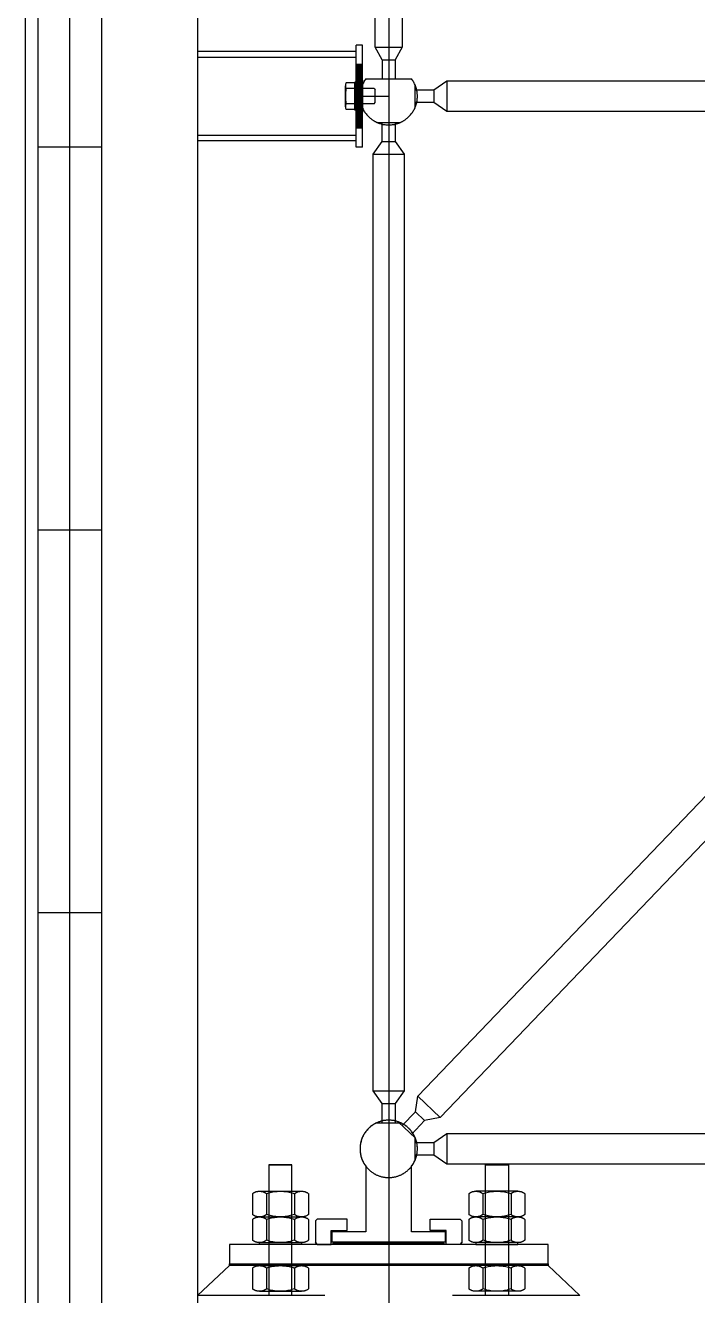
# Model space of a CAD drawing. Header units: centimetres. Extents: x 26200 to 152500, y -600 to 9300.
# Drawn here: x 129820 to 129925.5, y 5900.4 to 6099.5 of the extents above; entities that cross this region are included whole.
import ezdxf

# ---------------------------------------------------------------- set-up
doc = ezdxf.new("R2010")
doc.units = ezdxf.units.CM
doc.layers.add('ROTAS-MIMARI-KESIT', color=8, linetype='Continuous')
pattern_1 = [(225, (2.9273155, 10.320001), (0.0008838835, -0.0008838835), [])]

msp = doc.modelspace()

# ---------------------------------------------------------------- hatches: boundary and pattern name
at = {"layer": 'ROTAS-MIMARI-KESIT'}
h = msp.add_hatch(dxfattribs=at)
h.set_pattern_fill('ANSI31', color=256, scale=0.1)
h.set_pattern_definition(pattern_1)
h.paths.add_polyline_path([(129872.94, 6089.61), (129871.94, 6089.61), (129871.94, 6088.41), (129872.94, 6088.41)])
h.paths.add_polyline_path([(129872.94, 6093.41), (129871.94, 6093.41), (129871.94, 6089.61), (129872.94, 6089.61)])
h.paths.add_polyline_path([(129872.94, 6088.41), (129871.94, 6088.41), (129871.94, 6087.21), (129872.94, 6087.21)])
h.paths.add_polyline_path([(129872.94, 6087.21), (129871.94, 6087.21), (129871.94, 6083.41), (129872.94, 6083.41)])
h = msp.add_hatch(dxfattribs=at)
h.set_pattern_fill('ANSI31', color=256, scale=0.1)
h.set_pattern_definition(pattern_1)
h.paths.add_polyline_path([(129872.94, 6089.61), (129871.94, 6089.61), (129871.94, 6088.41), (129872.94, 6088.41)])
h.paths.add_polyline_path([(129872.94, 6089.71), (129871.94, 6089.71), (129871.94, 6089.61), (129872.94, 6089.61)])
h.paths.add_polyline_path([(129872.94, 6088.41), (129871.94, 6088.41), (129871.94, 6087.21), (129872.94, 6087.21)])
h.paths.add_polyline_path([(129872.94, 6087.21), (129871.94, 6087.21), (129871.94, 6087.11), (129872.94, 6087.11)])

# ---------------------------------------------------------------- linework, layer by layer
for p, q in [((129877.07, 6815.33), (129877.07, 5246.86)), ((129822.04, 5840.41), (129822.04, 6200.41)), ((129847.04, 6128.51), (129847.04, 5825.41)), ((129872.94, 6096.41), (129871.94, 6096.41)), ((129871.94, 6080.41), (129871.94, 6096.41)), ((129872.94, 6080.41), (129872.94, 6096.41)), ((129871.94, 6095.41), (129847.04, 6095.41)), ((129847.04, 6094.53), (129871.94, 6094.53)), ((129871.74, 6090.51), (129870.34, 6090.51)), ((129871.94, 6090.61), (129871.74, 6090.61)), ((129871.74, 6086.21), (129871.74, 6090.61)), ((129871.74, 6086.31), (129871.74, 6090.51)), ((129871.94, 6090.61), (129871.94, 6086.21)), ((129872.94, 6090.91), (129872.94, 6085.91)), ((129872.94, 6086.23), (129872.94, 6090.59)), ((129870.24, 6086.76), (129870.24, 6090.06)), ((129870.24, 6089.61), (129870.24, 6090.06)), ((129874.74, 6089.61), (129870.34, 6089.61)), ((129872.94, 6089.71), (129871.94, 6089.71)), ((129872.94, 6086.55), (129872.94, 6090.26)), ((129874.74, 6089.61), (129874.94, 6089.41)), ((129874.94, 6087.41), (129874.94, 6089.41)), ((129874.74, 6087.21), (129870.24, 6087.21)), ((129872.94, 6087.11), (129871.94, 6087.11)), ((129872.94, 6088.41), (129877.04, 6088.41)), ((129874.74, 6087.21), (129874.94, 6087.41)), ((129871.74, 6086.31), (129870.34, 6086.31)), ((129871.94, 6086.21), (129871.74, 6086.21)), ((129847.04, 6082.29), (129871.94, 6082.29)), ((129871.94, 6081.41), (129847.04, 6081.41)), ((129872.94, 6080.41), (129871.94, 6080.41))]:
    msp.add_line(p, q, dxfattribs=at)
at = {"layer": 'ROTAS-MIMARI-KESIT', "ltscale": 100}
for p, q in [((129820.04, 5840.41), (129820.04, 6200.41)), ((129832.04, 6080.41), (129822.04, 6080.41)), ((129832.04, 6020.41), (129822.04, 6020.41)), ((129832.04, 5960.41), (129822.04, 5960.41))]:
    msp.add_line(p, q, dxfattribs=at)
at = {"layer": 'ROTAS-MIMARI-KESIT', "ltscale": 0.005}
msp.add_line((129827.04, 5840.41), (129827.04, 6200.41), dxfattribs=at)
at = {"layer": 'ROTAS-MIMARI-KESIT'}
for points in [[(129832.04, 5840.41), (129832.04, 6200.41)], [(129874.92, 6096.11), (129874.92, 6112.11)], [(129879.16, 6112.11), (129879.16, 6096.11)], [(129876.04, 6094.11), (129874.92, 6096.11)], [(129874.92, 6096.11), (129879.16, 6096.11)], [(129879.16, 6096.11), (129878.04, 6094.11)], [(129876.04, 6094.11), (129876.04, 6091.11)], [(129876.04, 6094.11), (129878.04, 6094.11)], [(129878.04, 6094.11), (129878.04, 6091.11)], [(129873.44, 6091.11), (129873.36, 6090.99), (129873.27, 6090.86), (129873.19, 6090.74), (129873.12, 6090.6), (129873.04, 6090.47), (129872.97, 6090.33), (129872.91, 6090.19), (129872.85, 6090.05), (129872.8, 6089.9), (129872.77, 6089.82), (129872.75, 6089.75), (129872.72, 6089.67), (129872.7, 6089.6), (129872.68, 6089.52), (129872.66, 6089.44), (129872.65, 6089.36), (129872.63, 6089.29), (129872.61, 6089.21), (129872.6, 6089.13), (129872.59, 6089.05), (129872.58, 6088.97), (129872.57, 6088.89), (129872.56, 6088.81), (129872.55, 6088.73), (129872.55, 6088.65), (129872.55, 6088.57), (129872.54, 6088.49), (129872.54, 6088.41), (129872.54, 6088.33), (129872.55, 6088.26), (129872.55, 6088.18), (129872.55, 6088.1), (129872.56, 6088.02), (129872.57, 6087.94), (129872.58, 6087.86), (129872.59, 6087.78), (129872.6, 6087.7), (129872.63, 6087.55), (129872.66, 6087.4), (129872.7, 6087.25), (129872.74, 6087.1), (129872.79, 6086.95), (129872.84, 6086.81), (129872.89, 6086.67), (129872.95, 6086.53), (129873.02, 6086.4), (129873.09, 6086.26), (129873.16, 6086.13), (129873.24, 6086.01), (129873.32, 6085.88), (129873.41, 6085.75), (129873.5, 6085.63), (129873.6, 6085.51), (129873.71, 6085.39), (129873.81, 6085.28), (129873.87, 6085.22), (129873.92, 6085.17), (129873.98, 6085.11), (129874.04, 6085.06), (129874.1, 6085.01), (129874.16, 6084.95), (129874.22, 6084.9), (129874.28, 6084.85), (129874.35, 6084.81), (129874.41, 6084.76), (129874.48, 6084.71), (129874.54, 6084.67), (129874.61, 6084.62), (129874.68, 6084.58), (129874.75, 6084.54), (129874.81, 6084.5), (129874.88, 6084.46), (129874.95, 6084.42), (129875.03, 6084.39), (129875.1, 6084.35), (129875.17, 6084.32), (129875.24, 6084.29), (129875.32, 6084.25), (129875.39, 6084.22), (129875.46, 6084.2), (129875.54, 6084.17), (129875.61, 6084.14), (129875.69, 6084.12), (129875.84, 6084.07), (129875.99, 6084.03), (129876.14, 6084), (129876.29, 6083.97), (129876.44, 6083.95), (129876.59, 6083.93), (129876.75, 6083.92), (129876.89, 6083.91), (129877.04, 6083.91), (129877.19, 6083.91), (129877.34, 6083.92), (129877.49, 6083.93), (129877.64, 6083.95), (129877.79, 6083.97), (129877.95, 6084), (129878.1, 6084.03), (129878.25, 6084.07), (129878.4, 6084.12), (129878.47, 6084.14), (129878.55, 6084.17), (129878.62, 6084.2), (129878.7, 6084.22), (129878.77, 6084.25), (129878.84, 6084.29), (129878.92, 6084.32), (129878.99, 6084.35), (129879.06, 6084.39), (129879.13, 6084.42), (129879.2, 6084.46), (129879.27, 6084.5), (129879.34, 6084.54), (129879.41, 6084.58), (129879.48, 6084.62), (129879.54, 6084.67), (129879.61, 6084.71), (129879.67, 6084.76), (129879.74, 6084.81), (129879.8, 6084.85), (129879.86, 6084.9), (129879.93, 6084.95), (129879.99, 6085.01), (129880.05, 6085.06), (129880.1, 6085.11), (129880.16, 6085.17), (129880.22, 6085.22), (129880.27, 6085.28), (129880.38, 6085.39), (129880.48, 6085.51), (129880.58, 6085.63), (129880.68, 6085.75), (129880.76, 6085.88), (129880.85, 6086.01), (129880.93, 6086.13), (129881, 6086.26), (129881.07, 6086.4), (129881.13, 6086.53), (129881.19, 6086.67), (129881.25, 6086.81), (129881.3, 6086.95), (129881.35, 6087.1), (129881.39, 6087.25), (129881.43, 6087.4), (129881.46, 6087.55), (129881.49, 6087.7), (129881.5, 6087.78), (129881.51, 6087.86), (129881.52, 6087.94), (129881.53, 6088.02), (129881.53, 6088.1), (129881.54, 6088.18), (129881.54, 6088.26), (129881.54, 6088.33), (129881.54, 6088.41), (129881.54, 6088.49), (129881.54, 6088.57), (129881.54, 6088.65), (129881.53, 6088.73), (129881.53, 6088.81), (129881.52, 6088.89), (129881.51, 6088.97), (129881.5, 6089.05), (129881.49, 6089.13), (129881.47, 6089.21), (129881.46, 6089.29), (129881.44, 6089.36), (129881.42, 6089.44), (129881.4, 6089.52), (129881.38, 6089.6), (129881.36, 6089.67), (129881.34, 6089.75), (129881.32, 6089.82), (129881.29, 6089.9), (129881.24, 6090.05), (129881.18, 6090.19), (129881.11, 6090.33), (129881.04, 6090.47), (129880.97, 6090.6), (129880.89, 6090.74), (129880.81, 6090.86), (129880.73, 6090.99), (129880.64, 6091.11)], [(129873.44, 6091.11), (129880.64, 6091.11)], [(129881.14, 6089.41), (129884.14, 6089.41), (129886.14, 6090.82), (130026.28, 6090.82), (130028.28, 6089.41), (130031.28, 6089.41)], [(129886.14, 6090.82), (129886.14, 6085.99)], [(129881.14, 6090.26), (129881.14, 6086.55)], [(129884.14, 6089.41), (129884.14, 6087.41)], [(130031.28, 6087.41), (130028.28, 6087.41), (130026.28, 6085.99), (129886.14, 6085.99), (129884.14, 6087.41), (129881.14, 6087.41)], [(129876.04, 5927.51), (129876.04, 5930.51), (129874.63, 5932.51), (129874.63, 6079.31), (129876.04, 6081.31), (129876.04, 6084.31)], [(129875.19, 6084.31), (129878.9, 6084.31)], [(129878.04, 6084.31), (129878.04, 6081.31), (129879.46, 6079.31), (129879.46, 5932.51), (129878.04, 5930.51), (129878.04, 5927.51)], [(129876.04, 6081.31), (129878.04, 6081.31)], [(129874.63, 6079.31), (129879.46, 6079.31)], [(129874.63, 5932.51), (129879.46, 5932.51)], [(129881.6, 5931.65), (129885.09, 5928.3)], [(129876.04, 5930.51), (129878.04, 5930.51)], [(129881.24, 5929.22), (129882.68, 5927.84)], [(129880.64, 5920.71), (129880.74, 5920.84), (129880.82, 5920.97), (129880.91, 5921.1), (129880.98, 5921.24), (129881.06, 5921.37), (129881.13, 5921.52), (129881.19, 5921.66), (129881.25, 5921.8), (129881.3, 5921.95), (129881.35, 5922.1), (129881.39, 5922.25), (129881.43, 5922.4), (129881.46, 5922.56), (129881.49, 5922.71), (129881.51, 5922.87), (129881.53, 5923.02), (129881.54, 5923.18), (129881.54, 5923.34), (129881.54, 5923.49), (129881.54, 5923.65), (129881.53, 5923.81), (129881.51, 5923.96), (129881.49, 5924.12), (129881.46, 5924.27), (129881.43, 5924.43), (129881.39, 5924.58), (129881.34, 5924.73), (129881.3, 5924.88), (129881.24, 5925.03), (129881.18, 5925.17), (129881.12, 5925.32), (129881.05, 5925.46), (129880.98, 5925.59), (129880.9, 5925.73), (129880.81, 5925.86), (129880.73, 5925.99), (129880.63, 5926.12), (129880.54, 5926.24), (129880.44, 5926.36), (129880.33, 5926.48), (129880.22, 5926.59), (129880.11, 5926.7), (129879.99, 5926.81), (129879.87, 5926.91), (129879.75, 5927), (129879.62, 5927.1), (129879.49, 5927.18), (129879.36, 5927.27), (129879.22, 5927.35), (129879.08, 5927.42), (129878.94, 5927.49), (129878.8, 5927.55), (129878.65, 5927.61), (129878.51, 5927.66), (129878.36, 5927.71), (129878.21, 5927.76), (129878.05, 5927.79), (129877.9, 5927.83), (129877.75, 5927.85), (129877.59, 5927.88), (129877.44, 5927.89), (129877.28, 5927.9), (129877.12, 5927.91), (129876.96, 5927.91), (129876.81, 5927.9), (129876.65, 5927.89), (129876.5, 5927.88), (129876.34, 5927.85), (129876.19, 5927.83), (129876.03, 5927.79), (129875.88, 5927.76), (129875.73, 5927.71), (129875.58, 5927.66), (129875.43, 5927.61), (129875.29, 5927.55), (129875.14, 5927.49), (129875, 5927.42), (129874.86, 5927.35), (129874.73, 5927.27), (129874.59, 5927.18), (129874.46, 5927.1), (129874.34, 5927), (129874.21, 5926.91), (129874.09, 5926.81), (129873.98, 5926.7), (129873.86, 5926.59), (129873.75, 5926.48), (129873.65, 5926.36), (129873.55, 5926.24), (129873.45, 5926.12), (129873.36, 5925.99), (129873.27, 5925.86), (129873.19, 5925.73), (129873.11, 5925.59), (129873.04, 5925.46), (129872.97, 5925.32), (129872.9, 5925.17), (129872.84, 5925.03), (129872.79, 5924.88), (129872.74, 5924.73), (129872.7, 5924.58), (129872.66, 5924.43), (129872.63, 5924.27), (129872.6, 5924.12), (129872.58, 5923.96), (129872.56, 5923.81), (129872.55, 5923.65), (129872.54, 5923.49), (129872.54, 5923.34), (129872.55, 5923.18), (129872.56, 5923.02), (129872.58, 5922.87), (129872.6, 5922.71), (129872.62, 5922.56), (129872.66, 5922.4), (129872.69, 5922.25), (129872.74, 5922.1), (129872.79, 5921.95), (129872.84, 5921.8), (129872.9, 5921.66), (129872.96, 5921.52), (129873.03, 5921.37), (129873.1, 5921.24), (129873.18, 5921.1), (129873.26, 5920.97), (129873.35, 5920.84), (129873.44, 5920.71)], [(129875.19, 5927.51), (129878.9, 5927.51)], [(129878.54, 5927.65), (129881.22, 5925.08)], [(129881.14, 5924.41), (129884.14, 5924.41), (129886.14, 5925.82), (130184.61, 5925.82), (130186.61, 5924.41), (130189.61, 5924.41)], [(129881.14, 5925.26), (129881.14, 5921.55)], [(129886.14, 5925.82), (129886.14, 5920.99)], [(129884.14, 5924.41), (129884.14, 5922.41)], [(130189.61, 5922.41), (130186.61, 5922.41), (130184.61, 5920.99), (129886.14, 5920.99), (129884.14, 5922.41), (129881.14, 5922.41)], [(129861.84, 5920.91), (129858.24, 5920.91)], [(129858.24, 5920.91), (129858.24, 5900.41)], [(129858.24, 5920.91), (129861.84, 5920.91)], [(129861.84, 5900.41), (129861.84, 5920.91)], [(129873.44, 5920.71), (129873.44, 5910.41)], [(129880.64, 5910.41), (129880.64, 5920.71)], [(129892.24, 5900.41), (129892.24, 5920.91)], [(129892.24, 5920.91), (129895.84, 5920.91)], [(129895.84, 5920.91), (129892.24, 5920.91)], [(129895.84, 5920.91), (129895.84, 5900.41)], [(129855.69, 5916.39), (129855.74, 5916.43), (129855.79, 5916.47), (129855.84, 5916.5), (129855.89, 5916.53), (129855.94, 5916.56), (129855.99, 5916.59), (129856.05, 5916.61), (129856.1, 5916.64), (129856.16, 5916.66), (129856.21, 5916.68), (129856.27, 5916.7), (129856.33, 5916.72), (129856.39, 5916.73), (129856.45, 5916.74), (129856.51, 5916.75), (129856.56, 5916.76), (129856.62, 5916.77), (129856.68, 5916.77), (129856.74, 5916.77), (129856.8, 5916.77), (129856.86, 5916.77), (129856.92, 5916.77), (129856.98, 5916.76), (129857.04, 5916.75), (129857.1, 5916.74), (129857.16, 5916.73), (129857.22, 5916.72), (129857.28, 5916.7), (129857.33, 5916.68), (129857.39, 5916.66), (129857.45, 5916.64), (129857.5, 5916.61), (129857.55, 5916.59), (129857.61, 5916.56), (129857.66, 5916.53), (129857.71, 5916.5), (129857.76, 5916.47), (129857.81, 5916.43), (129857.86, 5916.39)], [(129855.69, 5916.39), (129855.69, 5913.12)], [(129856.77, 5916.77), (129863.38, 5916.77)], [(129857.86, 5916.38), (129858.06, 5916.45), (129858.26, 5916.51), (129858.47, 5916.57), (129858.68, 5916.62), (129858.89, 5916.66), (129859.1, 5916.7), (129859.31, 5916.73), (129859.53, 5916.75), (129859.74, 5916.76), (129859.96, 5916.77), (129860.17, 5916.77), (129860.39, 5916.76), (129860.6, 5916.75), (129860.81, 5916.73), (129861.03, 5916.7), (129861.24, 5916.66), (129861.45, 5916.62), (129861.66, 5916.57), (129861.87, 5916.51), (129862.07, 5916.45), (129862.27, 5916.38)], [(129857.86, 5916.36), (129857.86, 5913.14)], [(129862.27, 5916.39), (129862.32, 5916.43), (129862.37, 5916.46), (129862.42, 5916.49), (129862.47, 5916.53), (129862.53, 5916.56), (129862.58, 5916.59), (129862.64, 5916.61), (129862.69, 5916.64), (129862.75, 5916.66), (129862.81, 5916.68), (129862.87, 5916.7), (129862.92, 5916.71), (129862.98, 5916.73), (129863.04, 5916.74), (129863.1, 5916.75), (129863.16, 5916.76), (129863.22, 5916.77), (129863.29, 5916.77), (129863.35, 5916.77), (129863.41, 5916.77), (129863.47, 5916.77), (129863.53, 5916.77), (129863.59, 5916.76), (129863.65, 5916.75), (129863.71, 5916.74), (129863.77, 5916.73), (129863.83, 5916.71), (129863.89, 5916.7), (129863.95, 5916.68), (129864, 5916.66), (129864.06, 5916.64), (129864.12, 5916.61), (129864.17, 5916.59), (129864.23, 5916.56), (129864.28, 5916.53), (129864.33, 5916.49), (129864.38, 5916.46), (129864.43, 5916.43), (129864.48, 5916.39)], [(129862.27, 5916.38), (129862.27, 5913.14)], [(129864.48, 5916.39), (129864.48, 5913.12)], [(129889.61, 5916.39), (129889.65, 5916.43), (129889.7, 5916.46), (129889.75, 5916.49), (129889.81, 5916.53), (129889.86, 5916.56), (129889.91, 5916.59), (129889.97, 5916.61), (129890.02, 5916.64), (129890.08, 5916.66), (129890.14, 5916.68), (129890.2, 5916.7), (129890.26, 5916.71), (129890.32, 5916.73), (129890.38, 5916.74), (129890.44, 5916.75), (129890.5, 5916.76), (129890.56, 5916.77), (129890.62, 5916.77), (129890.68, 5916.77), (129890.74, 5916.77), (129890.8, 5916.77), (129890.86, 5916.77), (129890.92, 5916.76), (129890.98, 5916.75), (129891.04, 5916.74), (129891.1, 5916.73), (129891.16, 5916.71), (129891.22, 5916.7), (129891.28, 5916.68), (129891.34, 5916.66), (129891.39, 5916.64), (129891.45, 5916.61), (129891.5, 5916.59), (129891.56, 5916.56), (129891.61, 5916.53), (129891.66, 5916.49), (129891.72, 5916.46), (129891.76, 5916.43), (129891.81, 5916.39)], [(129889.61, 5916.39), (129889.61, 5913.12)], [(129897.31, 5916.77), (129890.71, 5916.77)], [(129891.81, 5916.38), (129892.02, 5916.45), (129892.22, 5916.51), (129892.43, 5916.57), (129892.64, 5916.62), (129892.85, 5916.66), (129893.06, 5916.7), (129893.27, 5916.73), (129893.49, 5916.75), (129893.7, 5916.76), (129893.91, 5916.77), (129894.13, 5916.77), (129894.34, 5916.76), (129894.56, 5916.75), (129894.77, 5916.73), (129894.98, 5916.7), (129895.2, 5916.66), (129895.41, 5916.62), (129895.62, 5916.57), (129895.82, 5916.51), (129896.03, 5916.45), (129896.23, 5916.38)], [(129891.81, 5916.38), (129891.81, 5913.14)], [(129896.23, 5916.39), (129896.28, 5916.43), (129896.33, 5916.47), (129896.38, 5916.5), (129896.43, 5916.53), (129896.48, 5916.56), (129896.53, 5916.59), (129896.59, 5916.61), (129896.64, 5916.64), (129896.7, 5916.66), (129896.75, 5916.68), (129896.81, 5916.7), (129896.87, 5916.72), (129896.93, 5916.73), (129896.98, 5916.74), (129897.04, 5916.75), (129897.1, 5916.76), (129897.16, 5916.77), (129897.22, 5916.77), (129897.28, 5916.77), (129897.34, 5916.77), (129897.4, 5916.77), (129897.46, 5916.77), (129897.52, 5916.76), (129897.58, 5916.75), (129897.64, 5916.74), (129897.7, 5916.73), (129897.76, 5916.72), (129897.81, 5916.7), (129897.87, 5916.68), (129897.93, 5916.66), (129897.98, 5916.64), (129898.04, 5916.61), (129898.09, 5916.59), (129898.15, 5916.56), (129898.2, 5916.53), (129898.25, 5916.5), (129898.3, 5916.47), (129898.35, 5916.43), (129898.4, 5916.39)], [(129896.23, 5916.36), (129896.23, 5913.14)], [(129898.4, 5916.39), (129898.4, 5913.12)], [(129857.86, 5913.12), (129857.81, 5913.08), (129857.76, 5913.05), (129857.71, 5913.01), (129857.66, 5912.98), (129857.61, 5912.95), (129857.55, 5912.93), (129857.5, 5912.9), (129857.45, 5912.88), (129857.39, 5912.85), (129857.33, 5912.83), (129857.28, 5912.82), (129857.22, 5912.8), (129857.16, 5912.78), (129857.1, 5912.77), (129857.04, 5912.76), (129856.98, 5912.75), (129856.92, 5912.75), (129856.86, 5912.74), (129856.8, 5912.74), (129856.74, 5912.74), (129856.68, 5912.74), (129856.62, 5912.75), (129856.56, 5912.75), (129856.51, 5912.76), (129856.45, 5912.77), (129856.39, 5912.78), (129856.33, 5912.8), (129856.27, 5912.82), (129856.21, 5912.83), (129856.16, 5912.85), (129856.1, 5912.88), (129856.05, 5912.9), (129855.99, 5912.93), (129855.94, 5912.95), (129855.89, 5912.98), (129855.84, 5913.01), (129855.79, 5913.05), (129855.74, 5913.08), (129855.69, 5913.12)], [(129855.69, 5912.36), (129855.74, 5912.4), (129855.79, 5912.43), (129855.84, 5912.47), (129855.89, 5912.5), (129855.94, 5912.53), (129855.99, 5912.56), (129856.05, 5912.58), (129856.1, 5912.61), (129856.16, 5912.63), (129856.21, 5912.65), (129856.27, 5912.67), (129856.33, 5912.68), (129856.39, 5912.7), (129856.45, 5912.71), (129856.51, 5912.72), (129856.56, 5912.73), (129856.62, 5912.73), (129856.68, 5912.74), (129856.74, 5912.74), (129856.8, 5912.74), (129856.86, 5912.74), (129856.92, 5912.73), (129856.98, 5912.73), (129857.04, 5912.72), (129857.1, 5912.71), (129857.16, 5912.7), (129857.22, 5912.68), (129857.28, 5912.67), (129857.33, 5912.65), (129857.39, 5912.63), (129857.45, 5912.61), (129857.5, 5912.58), (129857.55, 5912.56), (129857.61, 5912.53), (129857.66, 5912.5), (129857.71, 5912.47), (129857.76, 5912.43), (129857.81, 5912.4), (129857.86, 5912.36)], [(129855.69, 5912.36), (129855.69, 5909.09)], [(129856.77, 5912.74), (129863.38, 5912.74)], [(129856.77, 5912.74), (129862.27, 5912.74)], [(129862.27, 5913.14), (129862.07, 5913.06), (129861.87, 5913), (129861.66, 5912.94), (129861.45, 5912.89), (129861.24, 5912.85), (129861.03, 5912.81), (129860.81, 5912.79), (129860.6, 5912.76), (129860.39, 5912.75), (129860.17, 5912.74), (129859.96, 5912.74), (129859.74, 5912.75), (129859.53, 5912.76), (129859.31, 5912.79), (129859.1, 5912.81), (129858.89, 5912.85), (129858.68, 5912.89), (129858.47, 5912.94), (129858.26, 5913), (129858.06, 5913.06), (129857.86, 5913.14)], [(129857.86, 5912.35), (129858.06, 5912.42), (129858.26, 5912.48), (129858.47, 5912.54), (129858.68, 5912.59), (129858.89, 5912.63), (129859.1, 5912.67), (129859.31, 5912.7), (129859.53, 5912.72), (129859.74, 5912.73), (129859.96, 5912.74), (129860.17, 5912.74), (129860.39, 5912.73), (129860.6, 5912.72), (129860.81, 5912.7), (129861.03, 5912.67), (129861.24, 5912.63), (129861.45, 5912.59), (129861.66, 5912.54), (129861.87, 5912.48), (129862.07, 5912.42), (129862.27, 5912.35)], [(129857.86, 5912.33), (129857.86, 5909.1)], [(129864.48, 5913.12), (129864.43, 5913.09), (129864.38, 5913.05), (129864.33, 5913.02), (129864.28, 5912.99), (129864.23, 5912.96), (129864.17, 5912.93), (129864.12, 5912.9), (129864.06, 5912.88), (129864, 5912.86), (129863.95, 5912.83), (129863.89, 5912.82), (129863.83, 5912.8), (129863.77, 5912.79), (129863.71, 5912.77), (129863.65, 5912.76), (129863.59, 5912.75), (129863.53, 5912.75), (129863.47, 5912.74), (129863.41, 5912.74), (129863.35, 5912.74), (129863.29, 5912.74), (129863.22, 5912.75), (129863.16, 5912.75), (129863.1, 5912.76), (129863.04, 5912.77), (129862.98, 5912.79), (129862.92, 5912.8), (129862.87, 5912.82), (129862.81, 5912.83), (129862.75, 5912.86), (129862.69, 5912.88), (129862.64, 5912.9), (129862.58, 5912.93), (129862.53, 5912.96), (129862.47, 5912.99), (129862.42, 5913.02), (129862.37, 5913.05), (129862.32, 5913.09), (129862.27, 5913.12)], [(129862.27, 5912.36), (129862.32, 5912.39), (129862.37, 5912.43), (129862.42, 5912.46), (129862.47, 5912.49), (129862.53, 5912.52), (129862.58, 5912.55), (129862.64, 5912.58), (129862.69, 5912.6), (129862.75, 5912.63), (129862.81, 5912.65), (129862.87, 5912.67), (129862.92, 5912.68), (129862.98, 5912.7), (129863.04, 5912.71), (129863.1, 5912.72), (129863.16, 5912.73), (129863.22, 5912.73), (129863.29, 5912.74), (129863.35, 5912.74), (129863.41, 5912.74), (129863.47, 5912.74), (129863.53, 5912.73), (129863.59, 5912.73), (129863.65, 5912.72), (129863.71, 5912.71), (129863.77, 5912.7), (129863.83, 5912.68), (129863.89, 5912.67), (129863.95, 5912.65), (129864, 5912.63), (129864.06, 5912.6), (129864.12, 5912.58), (129864.17, 5912.55), (129864.23, 5912.52), (129864.28, 5912.49), (129864.33, 5912.46), (129864.38, 5912.43), (129864.43, 5912.39), (129864.48, 5912.36)], [(129862.27, 5912.74), (129863.38, 5912.74)], [(129862.27, 5912.35), (129862.27, 5909.1)], [(129864.48, 5912.36), (129864.48, 5909.09)], [(129891.81, 5913.12), (129891.76, 5913.09), (129891.72, 5913.05), (129891.66, 5913.02), (129891.61, 5912.99), (129891.56, 5912.96), (129891.5, 5912.93), (129891.45, 5912.9), (129891.39, 5912.88), (129891.34, 5912.86), (129891.28, 5912.83), (129891.22, 5912.82), (129891.16, 5912.8), (129891.1, 5912.79), (129891.04, 5912.77), (129890.98, 5912.76), (129890.92, 5912.75), (129890.86, 5912.75), (129890.8, 5912.74), (129890.74, 5912.74), (129890.68, 5912.74), (129890.62, 5912.74), (129890.56, 5912.75), (129890.5, 5912.75), (129890.44, 5912.76), (129890.38, 5912.77), (129890.32, 5912.79), (129890.26, 5912.8), (129890.2, 5912.82), (129890.14, 5912.83), (129890.08, 5912.86), (129890.02, 5912.88), (129889.97, 5912.9), (129889.91, 5912.93), (129889.86, 5912.96), (129889.81, 5912.99), (129889.75, 5913.02), (129889.7, 5913.05), (129889.65, 5913.09), (129889.61, 5913.12)], [(129889.61, 5912.36), (129889.65, 5912.39), (129889.7, 5912.43), (129889.75, 5912.46), (129889.81, 5912.49), (129889.86, 5912.52), (129889.91, 5912.55), (129889.97, 5912.58), (129890.02, 5912.6), (129890.08, 5912.63), (129890.14, 5912.65), (129890.2, 5912.67), (129890.26, 5912.68), (129890.32, 5912.7), (129890.38, 5912.71), (129890.44, 5912.72), (129890.5, 5912.73), (129890.56, 5912.73), (129890.62, 5912.74), (129890.68, 5912.74), (129890.74, 5912.74), (129890.8, 5912.74), (129890.86, 5912.73), (129890.92, 5912.73), (129890.98, 5912.72), (129891.04, 5912.71), (129891.1, 5912.7), (129891.16, 5912.68), (129891.22, 5912.67), (129891.28, 5912.65), (129891.34, 5912.63), (129891.39, 5912.6), (129891.45, 5912.58), (129891.5, 5912.55), (129891.56, 5912.52), (129891.61, 5912.49), (129891.66, 5912.46), (129891.72, 5912.43), (129891.76, 5912.39), (129891.81, 5912.36)], [(129889.61, 5912.36), (129889.61, 5909.09)], [(129897.31, 5912.74), (129890.71, 5912.74)], [(129891.81, 5912.74), (129890.71, 5912.74)], [(129896.23, 5913.14), (129896.03, 5913.06), (129895.82, 5913), (129895.62, 5912.94), (129895.41, 5912.89), (129895.2, 5912.85), (129894.98, 5912.81), (129894.77, 5912.79), (129894.56, 5912.76), (129894.34, 5912.75), (129894.13, 5912.74), (129893.91, 5912.74), (129893.7, 5912.75), (129893.49, 5912.76), (129893.27, 5912.79), (129893.06, 5912.81), (129892.85, 5912.85), (129892.64, 5912.89), (129892.43, 5912.94), (129892.22, 5913), (129892.02, 5913.06), (129891.81, 5913.14)], [(129891.81, 5912.35), (129892.02, 5912.42), (129892.22, 5912.48), (129892.43, 5912.54), (129892.64, 5912.59), (129892.85, 5912.63), (129893.06, 5912.67), (129893.27, 5912.7), (129893.49, 5912.72), (129893.7, 5912.73), (129893.91, 5912.74), (129894.13, 5912.74), (129894.34, 5912.73), (129894.56, 5912.72), (129894.77, 5912.7), (129894.98, 5912.67), (129895.2, 5912.63), (129895.41, 5912.59), (129895.62, 5912.54), (129895.82, 5912.48), (129896.03, 5912.42), (129896.23, 5912.35)], [(129897.31, 5912.74), (129891.81, 5912.74)], [(129891.81, 5912.35), (129891.81, 5909.1)], [(129898.4, 5913.12), (129898.35, 5913.08), (129898.3, 5913.05), (129898.25, 5913.01), (129898.2, 5912.98), (129898.15, 5912.95), (129898.09, 5912.93), (129898.04, 5912.9), (129897.98, 5912.88), (129897.93, 5912.85), (129897.87, 5912.83), (129897.81, 5912.82), (129897.76, 5912.8), (129897.7, 5912.78), (129897.64, 5912.77), (129897.58, 5912.76), (129897.52, 5912.75), (129897.46, 5912.75), (129897.4, 5912.74), (129897.34, 5912.74), (129897.28, 5912.74), (129897.22, 5912.74), (129897.16, 5912.75), (129897.1, 5912.75), (129897.04, 5912.76), (129896.98, 5912.77), (129896.93, 5912.78), (129896.87, 5912.8), (129896.81, 5912.82), (129896.75, 5912.83), (129896.7, 5912.85), (129896.64, 5912.88), (129896.59, 5912.9), (129896.53, 5912.93), (129896.48, 5912.95), (129896.43, 5912.98), (129896.38, 5913.01), (129896.33, 5913.05), (129896.28, 5913.08), (129896.23, 5913.12)], [(129896.23, 5912.36), (129896.28, 5912.4), (129896.33, 5912.43), (129896.38, 5912.47), (129896.43, 5912.5), (129896.48, 5912.53), (129896.53, 5912.56), (129896.59, 5912.58), (129896.64, 5912.61), (129896.7, 5912.63), (129896.75, 5912.65), (129896.81, 5912.67), (129896.87, 5912.68), (129896.93, 5912.7), (129896.98, 5912.71), (129897.04, 5912.72), (129897.1, 5912.73), (129897.16, 5912.73), (129897.22, 5912.74), (129897.28, 5912.74), (129897.34, 5912.74), (129897.4, 5912.74), (129897.46, 5912.73), (129897.52, 5912.73), (129897.58, 5912.72), (129897.64, 5912.71), (129897.7, 5912.7), (129897.76, 5912.68), (129897.81, 5912.67), (129897.87, 5912.65), (129897.93, 5912.63), (129897.98, 5912.61), (129898.04, 5912.58), (129898.09, 5912.56), (129898.15, 5912.53), (129898.2, 5912.5), (129898.25, 5912.47), (129898.3, 5912.43), (129898.35, 5912.4), (129898.4, 5912.36)], [(129896.23, 5912.33), (129896.23, 5909.1)], [(129898.4, 5912.36), (129898.4, 5909.09)], [(129873.44, 5910.41), (129868.14, 5910.41)], [(129868.14, 5910.41), (129868.14, 5908.81)], [(129885.94, 5910.41), (129880.64, 5910.41)], [(129885.94, 5908.81), (129885.94, 5910.41)], [(129857.86, 5909.09), (129857.81, 5909.05), (129857.76, 5909.02), (129857.71, 5908.98), (129857.66, 5908.95), (129857.61, 5908.92), (129857.55, 5908.89), (129857.5, 5908.87), (129857.45, 5908.84), (129857.39, 5908.82), (129857.33, 5908.8), (129857.28, 5908.78), (129857.22, 5908.77), (129857.16, 5908.75), (129857.1, 5908.74), (129857.04, 5908.73), (129856.98, 5908.72), (129856.92, 5908.72), (129856.86, 5908.71), (129856.8, 5908.71), (129856.74, 5908.71), (129856.68, 5908.71), (129856.62, 5908.72), (129856.56, 5908.72), (129856.51, 5908.73), (129856.45, 5908.74), (129856.39, 5908.75), (129856.33, 5908.77), (129856.27, 5908.78), (129856.21, 5908.8), (129856.16, 5908.82), (129856.1, 5908.84), (129856.05, 5908.87), (129855.99, 5908.89), (129855.94, 5908.92), (129855.89, 5908.95), (129855.84, 5908.98), (129855.79, 5909.02), (129855.74, 5909.05), (129855.69, 5909.09)], [(129856.77, 5908.71), (129862.27, 5908.71)], [(129862.27, 5909.1), (129862.07, 5909.03), (129861.87, 5908.97), (129861.66, 5908.91), (129861.45, 5908.86), (129861.24, 5908.82), (129861.03, 5908.78), (129860.81, 5908.75), (129860.6, 5908.73), (129860.39, 5908.72), (129860.17, 5908.71), (129859.96, 5908.71), (129859.74, 5908.72), (129859.53, 5908.73), (129859.31, 5908.75), (129859.1, 5908.78), (129858.89, 5908.82), (129858.68, 5908.86), (129858.47, 5908.91), (129858.26, 5908.97), (129858.06, 5909.03), (129857.86, 5909.1)], [(129864.48, 5909.09), (129864.43, 5909.06), (129864.38, 5909.02), (129864.33, 5908.99), (129864.28, 5908.95), (129864.23, 5908.92), (129864.17, 5908.9), (129864.12, 5908.87), (129864.06, 5908.85), (129864, 5908.82), (129863.95, 5908.8), (129863.89, 5908.78), (129863.83, 5908.77), (129863.77, 5908.75), (129863.71, 5908.74), (129863.65, 5908.73), (129863.59, 5908.72), (129863.53, 5908.72), (129863.47, 5908.71), (129863.41, 5908.71), (129863.35, 5908.71), (129863.29, 5908.71), (129863.22, 5908.72), (129863.16, 5908.72), (129863.1, 5908.73), (129863.04, 5908.74), (129862.98, 5908.75), (129862.92, 5908.77), (129862.87, 5908.78), (129862.81, 5908.8), (129862.75, 5908.82), (129862.69, 5908.85), (129862.64, 5908.87), (129862.58, 5908.9), (129862.53, 5908.92), (129862.47, 5908.95), (129862.42, 5908.99), (129862.37, 5909.02), (129862.32, 5909.06), (129862.27, 5909.09)], [(129862.27, 5908.71), (129863.38, 5908.71)], [(129865.84, 5908.41), (129865.54, 5908.71)], [(129868.14, 5908.81), (129885.94, 5908.81)], [(129868.35, 5908.61), (129885.74, 5908.61)], [(129868.35, 5908.41), (129868.35, 5908.61)], [(129885.74, 5908.41), (129868.35, 5908.41)], [(129868.39, 5908.61), (129868.39, 5908.81)], [(129885.69, 5908.61), (129885.69, 5908.81)], [(129885.74, 5908.41), (129885.74, 5908.61)], [(129888.24, 5908.41), (129888.54, 5908.71)], [(129891.81, 5909.09), (129891.76, 5909.06), (129891.72, 5909.02), (129891.66, 5908.99), (129891.61, 5908.95), (129891.56, 5908.92), (129891.5, 5908.9), (129891.45, 5908.87), (129891.39, 5908.85), (129891.34, 5908.82), (129891.28, 5908.8), (129891.22, 5908.78), (129891.16, 5908.77), (129891.1, 5908.75), (129891.04, 5908.74), (129890.98, 5908.73), (129890.92, 5908.72), (129890.86, 5908.72), (129890.8, 5908.71), (129890.74, 5908.71), (129890.68, 5908.71), (129890.62, 5908.71), (129890.56, 5908.72), (129890.5, 5908.72), (129890.44, 5908.73), (129890.38, 5908.74), (129890.32, 5908.75), (129890.26, 5908.77), (129890.2, 5908.78), (129890.14, 5908.8), (129890.08, 5908.82), (129890.02, 5908.85), (129889.97, 5908.87), (129889.91, 5908.9), (129889.86, 5908.92), (129889.81, 5908.95), (129889.75, 5908.99), (129889.7, 5909.02), (129889.65, 5909.06), (129889.61, 5909.09)], [(129891.81, 5908.71), (129890.71, 5908.71)], [(129896.23, 5909.1), (129896.03, 5909.03), (129895.82, 5908.97), (129895.62, 5908.91), (129895.41, 5908.86), (129895.2, 5908.82), (129894.98, 5908.78), (129894.77, 5908.75), (129894.56, 5908.73), (129894.34, 5908.72), (129894.13, 5908.71), (129893.91, 5908.71), (129893.7, 5908.72), (129893.49, 5908.73), (129893.27, 5908.75), (129893.06, 5908.78), (129892.85, 5908.82), (129892.64, 5908.86), (129892.43, 5908.91), (129892.22, 5908.97), (129892.02, 5909.03), (129891.81, 5909.1)], [(129897.31, 5908.71), (129891.81, 5908.71)], [(129898.4, 5909.09), (129898.35, 5909.05), (129898.3, 5909.02), (129898.25, 5908.98), (129898.2, 5908.95), (129898.15, 5908.92), (129898.09, 5908.89), (129898.04, 5908.87), (129897.98, 5908.84), (129897.93, 5908.82), (129897.87, 5908.8), (129897.81, 5908.78), (129897.76, 5908.77), (129897.7, 5908.75), (129897.64, 5908.74), (129897.58, 5908.73), (129897.52, 5908.72), (129897.46, 5908.72), (129897.4, 5908.71), (129897.34, 5908.71), (129897.28, 5908.71), (129897.22, 5908.71), (129897.16, 5908.72), (129897.1, 5908.72), (129897.04, 5908.73), (129896.98, 5908.74), (129896.93, 5908.75), (129896.87, 5908.77), (129896.81, 5908.78), (129896.75, 5908.8), (129896.7, 5908.82), (129896.64, 5908.84), (129896.59, 5908.87), (129896.53, 5908.89), (129896.48, 5908.92), (129896.43, 5908.95), (129896.38, 5908.98), (129896.33, 5909.02), (129896.28, 5909.05), (129896.23, 5909.09)], [(129867.04, 5900.41), (129847.04, 5900.41), (129852.04, 5905.11)], [(129855.69, 5904.73), (129855.74, 5904.77), (129855.79, 5904.8), (129855.84, 5904.84), (129855.89, 5904.87), (129855.94, 5904.9), (129855.99, 5904.92), (129856.05, 5904.95), (129856.1, 5904.97), (129856.16, 5905), (129856.21, 5905.02), (129856.27, 5905.03), (129856.33, 5905.05), (129856.39, 5905.07), (129856.45, 5905.08), (129856.51, 5905.09), (129856.56, 5905.1), (129856.62, 5905.1), (129856.68, 5905.11), (129856.74, 5905.11), (129856.8, 5905.11), (129856.86, 5905.11), (129856.92, 5905.1), (129856.98, 5905.1), (129857.04, 5905.09), (129857.1, 5905.08), (129857.16, 5905.07), (129857.22, 5905.05), (129857.28, 5905.03), (129857.33, 5905.02), (129857.39, 5905), (129857.45, 5904.97), (129857.5, 5904.95), (129857.55, 5904.92), (129857.61, 5904.9), (129857.66, 5904.87), (129857.71, 5904.84), (129857.76, 5904.8), (129857.81, 5904.77), (129857.86, 5904.73)], [(129855.69, 5904.73), (129855.69, 5901.46)], [(129856.77, 5905.11), (129863.38, 5905.11)], [(129857.86, 5904.71), (129858.06, 5904.79), (129858.26, 5904.85), (129858.47, 5904.91), (129858.68, 5904.96), (129858.89, 5905), (129859.1, 5905.04), (129859.31, 5905.06), (129859.53, 5905.09), (129859.74, 5905.1), (129859.96, 5905.11), (129860.17, 5905.11), (129860.39, 5905.1), (129860.6, 5905.09), (129860.81, 5905.06), (129861.03, 5905.04), (129861.24, 5905), (129861.45, 5904.96), (129861.66, 5904.91), (129861.87, 5904.85), (129862.07, 5904.79), (129862.27, 5904.71)], [(129857.86, 5904.7), (129857.86, 5901.47)], [(129862.27, 5904.72), (129862.32, 5904.76), (129862.37, 5904.8), (129862.42, 5904.83), (129862.47, 5904.86), (129862.53, 5904.89), (129862.58, 5904.92), (129862.64, 5904.95), (129862.69, 5904.97), (129862.75, 5904.99), (129862.81, 5905.02), (129862.87, 5905.03), (129862.92, 5905.05), (129862.98, 5905.06), (129863.04, 5905.08), (129863.1, 5905.09), (129863.16, 5905.1), (129863.22, 5905.1), (129863.29, 5905.11), (129863.35, 5905.11), (129863.41, 5905.11), (129863.47, 5905.11), (129863.53, 5905.1), (129863.59, 5905.1), (129863.65, 5905.09), (129863.71, 5905.08), (129863.77, 5905.06), (129863.83, 5905.05), (129863.89, 5905.03), (129863.95, 5905.02), (129864, 5904.99), (129864.06, 5904.97), (129864.12, 5904.95), (129864.17, 5904.92), (129864.23, 5904.89), (129864.28, 5904.86), (129864.33, 5904.83), (129864.38, 5904.8), (129864.43, 5904.76), (129864.48, 5904.72)], [(129862.27, 5904.72), (129862.27, 5901.47)], [(129864.48, 5904.72), (129864.48, 5901.46)], [(129902.04, 5905.11), (129907.04, 5900.41), (129887.04, 5900.41)], [(129889.61, 5904.72), (129889.65, 5904.76), (129889.7, 5904.8), (129889.75, 5904.83), (129889.81, 5904.86), (129889.86, 5904.89), (129889.91, 5904.92), (129889.97, 5904.95), (129890.02, 5904.97), (129890.08, 5904.99), (129890.14, 5905.02), (129890.2, 5905.03), (129890.26, 5905.05), (129890.32, 5905.06), (129890.38, 5905.08), (129890.44, 5905.09), (129890.5, 5905.1), (129890.56, 5905.1), (129890.62, 5905.11), (129890.68, 5905.11), (129890.74, 5905.11), (129890.8, 5905.11), (129890.86, 5905.1), (129890.92, 5905.1), (129890.98, 5905.09), (129891.04, 5905.08), (129891.1, 5905.06), (129891.16, 5905.05), (129891.22, 5905.03), (129891.28, 5905.02), (129891.34, 5904.99), (129891.39, 5904.97), (129891.45, 5904.95), (129891.5, 5904.92), (129891.56, 5904.89), (129891.61, 5904.86), (129891.66, 5904.83), (129891.72, 5904.8), (129891.76, 5904.76), (129891.81, 5904.72)], [(129889.61, 5904.72), (129889.61, 5901.46)], [(129897.31, 5905.11), (129890.71, 5905.11)], [(129891.81, 5904.71), (129892.02, 5904.79), (129892.22, 5904.85), (129892.43, 5904.91), (129892.64, 5904.96), (129892.85, 5905), (129893.06, 5905.04), (129893.27, 5905.06), (129893.49, 5905.09), (129893.7, 5905.1), (129893.91, 5905.11), (129894.13, 5905.11), (129894.34, 5905.1), (129894.56, 5905.09), (129894.77, 5905.06), (129894.98, 5905.04), (129895.2, 5905), (129895.41, 5904.96), (129895.62, 5904.91), (129895.82, 5904.85), (129896.03, 5904.79), (129896.23, 5904.71)], [(129891.81, 5904.72), (129891.81, 5901.47)], [(129896.23, 5904.73), (129896.28, 5904.77), (129896.33, 5904.8), (129896.38, 5904.84), (129896.43, 5904.87), (129896.48, 5904.9), (129896.53, 5904.92), (129896.59, 5904.95), (129896.64, 5904.97), (129896.7, 5905), (129896.75, 5905.02), (129896.81, 5905.03), (129896.87, 5905.05), (129896.93, 5905.07), (129896.98, 5905.08), (129897.04, 5905.09), (129897.1, 5905.1), (129897.16, 5905.1), (129897.22, 5905.11), (129897.28, 5905.11), (129897.34, 5905.11), (129897.4, 5905.11), (129897.46, 5905.1), (129897.52, 5905.1), (129897.58, 5905.09), (129897.64, 5905.08), (129897.7, 5905.07), (129897.76, 5905.05), (129897.81, 5905.03), (129897.87, 5905.02), (129897.93, 5905), (129897.98, 5904.97), (129898.04, 5904.95), (129898.09, 5904.92), (129898.15, 5904.9), (129898.2, 5904.87), (129898.25, 5904.84), (129898.3, 5904.8), (129898.35, 5904.77), (129898.4, 5904.73)], [(129896.23, 5904.7), (129896.23, 5901.47)], [(129898.4, 5904.73), (129898.4, 5901.46)], [(129857.86, 5901.46), (129857.81, 5901.42), (129857.76, 5901.38), (129857.71, 5901.35), (129857.66, 5901.32), (129857.61, 5901.29), (129857.55, 5901.26), (129857.5, 5901.24), (129857.45, 5901.21), (129857.39, 5901.19), (129857.33, 5901.17), (129857.28, 5901.15), (129857.22, 5901.13), (129857.16, 5901.12), (129857.1, 5901.11), (129857.04, 5901.1), (129856.98, 5901.09), (129856.92, 5901.08), (129856.86, 5901.08), (129856.8, 5901.08), (129856.74, 5901.08), (129856.68, 5901.08), (129856.62, 5901.08), (129856.56, 5901.09), (129856.51, 5901.1), (129856.45, 5901.11), (129856.39, 5901.12), (129856.33, 5901.13), (129856.27, 5901.15), (129856.21, 5901.17), (129856.16, 5901.19), (129856.1, 5901.21), (129856.05, 5901.24), (129855.99, 5901.26), (129855.94, 5901.29), (129855.89, 5901.32), (129855.84, 5901.35), (129855.79, 5901.38), (129855.74, 5901.42), (129855.69, 5901.46)], [(129862.27, 5901.47), (129862.07, 5901.4), (129861.87, 5901.34), (129861.66, 5901.28), (129861.45, 5901.23), (129861.24, 5901.19), (129861.03, 5901.15), (129860.81, 5901.12), (129860.6, 5901.1), (129860.39, 5901.09), (129860.17, 5901.08), (129859.96, 5901.08), (129859.74, 5901.09), (129859.53, 5901.1), (129859.31, 5901.12), (129859.1, 5901.15), (129858.89, 5901.19), (129858.68, 5901.23), (129858.47, 5901.28), (129858.26, 5901.34), (129858.06, 5901.4), (129857.86, 5901.47)], [(129864.48, 5901.46), (129864.43, 5901.42), (129864.38, 5901.39), (129864.33, 5901.35), (129864.28, 5901.32), (129864.23, 5901.29), (129864.17, 5901.26), (129864.12, 5901.24), (129864.06, 5901.21), (129864, 5901.19), (129863.95, 5901.17), (129863.89, 5901.15), (129863.83, 5901.14), (129863.77, 5901.12), (129863.71, 5901.11), (129863.65, 5901.1), (129863.59, 5901.09), (129863.53, 5901.08), (129863.47, 5901.08), (129863.41, 5901.08), (129863.35, 5901.08), (129863.29, 5901.08), (129863.22, 5901.08), (129863.16, 5901.09), (129863.1, 5901.1), (129863.04, 5901.11), (129862.98, 5901.12), (129862.92, 5901.14), (129862.87, 5901.15), (129862.81, 5901.17), (129862.75, 5901.19), (129862.69, 5901.21), (129862.64, 5901.24), (129862.58, 5901.26), (129862.53, 5901.29), (129862.47, 5901.32), (129862.42, 5901.35), (129862.37, 5901.39), (129862.32, 5901.42), (129862.27, 5901.46)], [(129891.81, 5901.46), (129891.76, 5901.42), (129891.72, 5901.39), (129891.66, 5901.35), (129891.61, 5901.32), (129891.56, 5901.29), (129891.5, 5901.26), (129891.45, 5901.24), (129891.39, 5901.21), (129891.34, 5901.19), (129891.28, 5901.17), (129891.22, 5901.15), (129891.16, 5901.14), (129891.1, 5901.12), (129891.04, 5901.11), (129890.98, 5901.1), (129890.92, 5901.09), (129890.86, 5901.08), (129890.8, 5901.08), (129890.74, 5901.08), (129890.68, 5901.08), (129890.62, 5901.08), (129890.56, 5901.08), (129890.5, 5901.09), (129890.44, 5901.1), (129890.38, 5901.11), (129890.32, 5901.12), (129890.26, 5901.14), (129890.2, 5901.15), (129890.14, 5901.17), (129890.08, 5901.19), (129890.02, 5901.21), (129889.97, 5901.24), (129889.91, 5901.26), (129889.86, 5901.29), (129889.81, 5901.32), (129889.75, 5901.35), (129889.7, 5901.39), (129889.65, 5901.42), (129889.61, 5901.46)], [(129896.23, 5901.47), (129896.03, 5901.4), (129895.82, 5901.34), (129895.62, 5901.28), (129895.41, 5901.23), (129895.2, 5901.19), (129894.98, 5901.15), (129894.77, 5901.12), (129894.56, 5901.1), (129894.34, 5901.09), (129894.13, 5901.08), (129893.91, 5901.08), (129893.7, 5901.09), (129893.49, 5901.1), (129893.27, 5901.12), (129893.06, 5901.15), (129892.85, 5901.19), (129892.64, 5901.23), (129892.43, 5901.28), (129892.22, 5901.34), (129892.02, 5901.4), (129891.81, 5901.47)], [(129898.4, 5901.46), (129898.35, 5901.42), (129898.3, 5901.38), (129898.25, 5901.35), (129898.2, 5901.32), (129898.15, 5901.29), (129898.09, 5901.26), (129898.04, 5901.24), (129897.98, 5901.21), (129897.93, 5901.19), (129897.87, 5901.17), (129897.81, 5901.15), (129897.76, 5901.13), (129897.7, 5901.12), (129897.64, 5901.11), (129897.58, 5901.1), (129897.52, 5901.09), (129897.46, 5901.08), (129897.4, 5901.08), (129897.34, 5901.08), (129897.28, 5901.08), (129897.22, 5901.08), (129897.16, 5901.08), (129897.1, 5901.09), (129897.04, 5901.1), (129896.98, 5901.11), (129896.93, 5901.12), (129896.87, 5901.13), (129896.81, 5901.15), (129896.75, 5901.17), (129896.7, 5901.19), (129896.64, 5901.21), (129896.59, 5901.24), (129896.53, 5901.26), (129896.48, 5901.29), (129896.43, 5901.32), (129896.38, 5901.35), (129896.33, 5901.38), (129896.28, 5901.42), (129896.23, 5901.46)], [(129856.77, 5901.08), (129862.27, 5901.08)], [(129862.27, 5901.08), (129863.38, 5901.08)], [(129891.81, 5901.08), (129890.71, 5901.08)], [(129897.31, 5901.08), (129891.81, 5901.08)]]:
    msp.add_lwpolyline(points, dxfattribs=at)
for points in [[(129879.16, 5927.06), (129881.24, 5929.22), (129881.6, 5931.65), (130027.33, 6083.52), (130029.74, 6083.98), (130031.82, 6086.14), (130033.26, 6084.76), (130031.18, 6082.59), (130030.82, 6080.17), (129885.09, 5928.3), (129882.68, 5927.84), (129880.6, 5925.67)], [(129881.54, 5923.41), (129881.54, 5923.51), (129881.54, 5923.61), (129881.53, 5923.71), (129881.53, 5923.81), (129881.51, 5923.92), (129881.5, 5924.02), (129881.49, 5924.12), (129881.47, 5924.23), (129881.45, 5924.33), (129881.42, 5924.44), (129881.4, 5924.54), (129881.37, 5924.65), (129881.34, 5924.75), (129881.3, 5924.86), (129881.27, 5924.96), (129881.23, 5925.07), (129881.18, 5925.17), (129881.14, 5925.27), (129881.09, 5925.37), (129881.04, 5925.48), (129880.99, 5925.58), (129880.93, 5925.68), (129880.87, 5925.77), (129880.81, 5925.87), (129880.75, 5925.97), (129880.68, 5926.06), (129880.61, 5926.15), (129880.54, 5926.25), (129880.46, 5926.33), (129880.39, 5926.42), (129880.31, 5926.51), (129880.23, 5926.59), (129880.14, 5926.67), (129880.06, 5926.75), (129879.97, 5926.83), (129879.88, 5926.9), (129879.79, 5926.97), (129879.7, 5927.04), (129879.6, 5927.11), (129879.51, 5927.18), (129879.41, 5927.24), (129879.31, 5927.3), (129879.21, 5927.35), (129879.11, 5927.41), (129879.01, 5927.46), (129878.91, 5927.51), (129878.8, 5927.55), (129878.7, 5927.59), (129878.6, 5927.63), (129878.49, 5927.67), (129878.39, 5927.7), (129878.28, 5927.74), (129878.18, 5927.76), (129878.07, 5927.79), (129877.97, 5927.81), (129877.86, 5927.83), (129877.76, 5927.85), (129877.65, 5927.87), (129877.55, 5927.88), (129877.45, 5927.89), (129877.35, 5927.9), (129877.24, 5927.9), (129877.14, 5927.91), (129877.04, 5927.91), (129876.94, 5927.91), (129876.84, 5927.9), (129876.74, 5927.9), (129876.64, 5927.89), (129876.54, 5927.88), (129876.43, 5927.87), (129876.33, 5927.85), (129876.22, 5927.83), (129876.12, 5927.81), (129876.01, 5927.79), (129875.91, 5927.76), (129875.8, 5927.74), (129875.7, 5927.7), (129875.6, 5927.67), (129875.49, 5927.63), (129875.39, 5927.59), (129875.28, 5927.55), (129875.18, 5927.51), (129875.08, 5927.46), (129874.98, 5927.41), (129874.88, 5927.35), (129874.78, 5927.3), (129874.68, 5927.24), (129874.58, 5927.18), (129874.48, 5927.11), (129874.39, 5927.04), (129874.3, 5926.97), (129874.21, 5926.9), (129874.12, 5926.83), (129874.03, 5926.75), (129873.94, 5926.67), (129873.86, 5926.59), (129873.78, 5926.51), (129873.7, 5926.42), (129873.62, 5926.33), (129873.55, 5926.25), (129873.48, 5926.15), (129873.41, 5926.06), (129873.34, 5925.97), (129873.28, 5925.87), (129873.21, 5925.77), (129873.16, 5925.68), (129873.1, 5925.58), (129873.05, 5925.48), (129873, 5925.37), (129872.95, 5925.27), (129872.9, 5925.17), (129872.86, 5925.07), (129872.82, 5924.96), (129872.78, 5924.86), (129872.75, 5924.75), (129872.72, 5924.65), (129872.69, 5924.54), (129872.66, 5924.44), (129872.64, 5924.33), (129872.62, 5924.23), (129872.6, 5924.12), (129872.58, 5924.02), (129872.57, 5923.92), (129872.56, 5923.81), (129872.55, 5923.71), (129872.55, 5923.61), (129872.54, 5923.51), (129872.54, 5923.41), (129872.54, 5923.31), (129872.55, 5923.21), (129872.55, 5923.11), (129872.56, 5923), (129872.57, 5922.9), (129872.58, 5922.8), (129872.6, 5922.69), (129872.62, 5922.59), (129872.64, 5922.49), (129872.66, 5922.38), (129872.69, 5922.28), (129872.72, 5922.17), (129872.75, 5922.07), (129872.78, 5921.96), (129872.82, 5921.86), (129872.86, 5921.75), (129872.9, 5921.65), (129872.95, 5921.55), (129873, 5921.44), (129873.05, 5921.34), (129873.1, 5921.24), (129873.16, 5921.14), (129873.21, 5921.04), (129873.28, 5920.95), (129873.34, 5920.85), (129873.41, 5920.76), (129873.48, 5920.66), (129873.55, 5920.57), (129873.62, 5920.48), (129873.7, 5920.4), (129873.78, 5920.31), (129873.86, 5920.23), (129873.94, 5920.15), (129874.03, 5920.07), (129874.12, 5919.99), (129874.21, 5919.92), (129874.3, 5919.84), (129874.39, 5919.77), (129874.48, 5919.71), (129874.58, 5919.64), (129874.68, 5919.58), (129874.78, 5919.52), (129874.88, 5919.47), (129874.98, 5919.41), (129875.08, 5919.36), (129875.18, 5919.31), (129875.28, 5919.27), (129875.39, 5919.22), (129875.49, 5919.19), (129875.6, 5919.15), (129875.7, 5919.11), (129875.8, 5919.08), (129875.91, 5919.05), (129876.01, 5919.03), (129876.12, 5919), (129876.22, 5918.98), (129876.33, 5918.97), (129876.43, 5918.95), (129876.54, 5918.94), (129876.64, 5918.93), (129876.74, 5918.92), (129876.84, 5918.91), (129876.94, 5918.91), (129877.04, 5918.91), (129877.14, 5918.91), (129877.24, 5918.91), (129877.35, 5918.92), (129877.45, 5918.93), (129877.55, 5918.94), (129877.65, 5918.95), (129877.76, 5918.97), (129877.86, 5918.98), (129877.97, 5919), (129878.07, 5919.03), (129878.18, 5919.05), (129878.28, 5919.08), (129878.39, 5919.11), (129878.49, 5919.15), (129878.6, 5919.19), (129878.7, 5919.22), (129878.8, 5919.27), (129878.91, 5919.31), (129879.01, 5919.36), (129879.11, 5919.41), (129879.21, 5919.47), (129879.31, 5919.52), (129879.41, 5919.58), (129879.51, 5919.64), (129879.6, 5919.71), (129879.7, 5919.77), (129879.79, 5919.84), (129879.88, 5919.92), (129879.97, 5919.99), (129880.06, 5920.07), (129880.14, 5920.15), (129880.23, 5920.23), (129880.31, 5920.31), (129880.39, 5920.4), (129880.46, 5920.48), (129880.54, 5920.57), (129880.61, 5920.66), (129880.68, 5920.76), (129880.75, 5920.85), (129880.81, 5920.95), (129880.87, 5921.04), (129880.93, 5921.14), (129880.99, 5921.24), (129881.04, 5921.34), (129881.09, 5921.44), (129881.14, 5921.55), (129881.18, 5921.65), (129881.23, 5921.75), (129881.27, 5921.86), (129881.3, 5921.96), (129881.34, 5922.07), (129881.37, 5922.17), (129881.4, 5922.28), (129881.42, 5922.38), (129881.45, 5922.49), (129881.47, 5922.59), (129881.49, 5922.69), (129881.5, 5922.8), (129881.51, 5922.9), (129881.53, 5923), (129881.53, 5923.11), (129881.54, 5923.21), (129881.54, 5923.31)], [(129870.54, 5912.41), (129865.84, 5912.41), (129865.54, 5912.11), (129865.54, 5908.71), (129865.84, 5908.41), (129868.04, 5908.41), (129868.04, 5910.61), (129870.54, 5910.61)], [(129883.54, 5912.41), (129888.24, 5912.41), (129888.54, 5912.11), (129888.54, 5908.71), (129888.24, 5908.41), (129886.04, 5908.41), (129886.04, 5910.61), (129883.54, 5910.61)], [(129902.04, 5908.41), (129852.04, 5908.41), (129852.04, 5905.41), (129902.04, 5905.41)], [(129856.77, 5908.71), (129863.38, 5908.71), (129863.38, 5908.41), (129856.77, 5908.41)], [(129897.31, 5908.71), (129890.71, 5908.71), (129890.71, 5908.41), (129897.31, 5908.41)], [(129902.04, 5905.11), (129852.04, 5905.11), (129852.04, 5905.41), (129902.04, 5905.41)]]:
    msp.add_lwpolyline(points, close=True, dxfattribs=at)
for centre, radius, start, end in [((129871.31, 6090.06), 1.06, 154.9424, -154.9424), ((129877.49, 6088.41), 7.25, 170.4727, -170.4727), ((129871.31, 6086.76), 1.06, 154.9424, -154.9424)]:
    msp.add_arc(centre, radius, start, end, dxfattribs=at)

doc.saveas('drawing.dxf')
